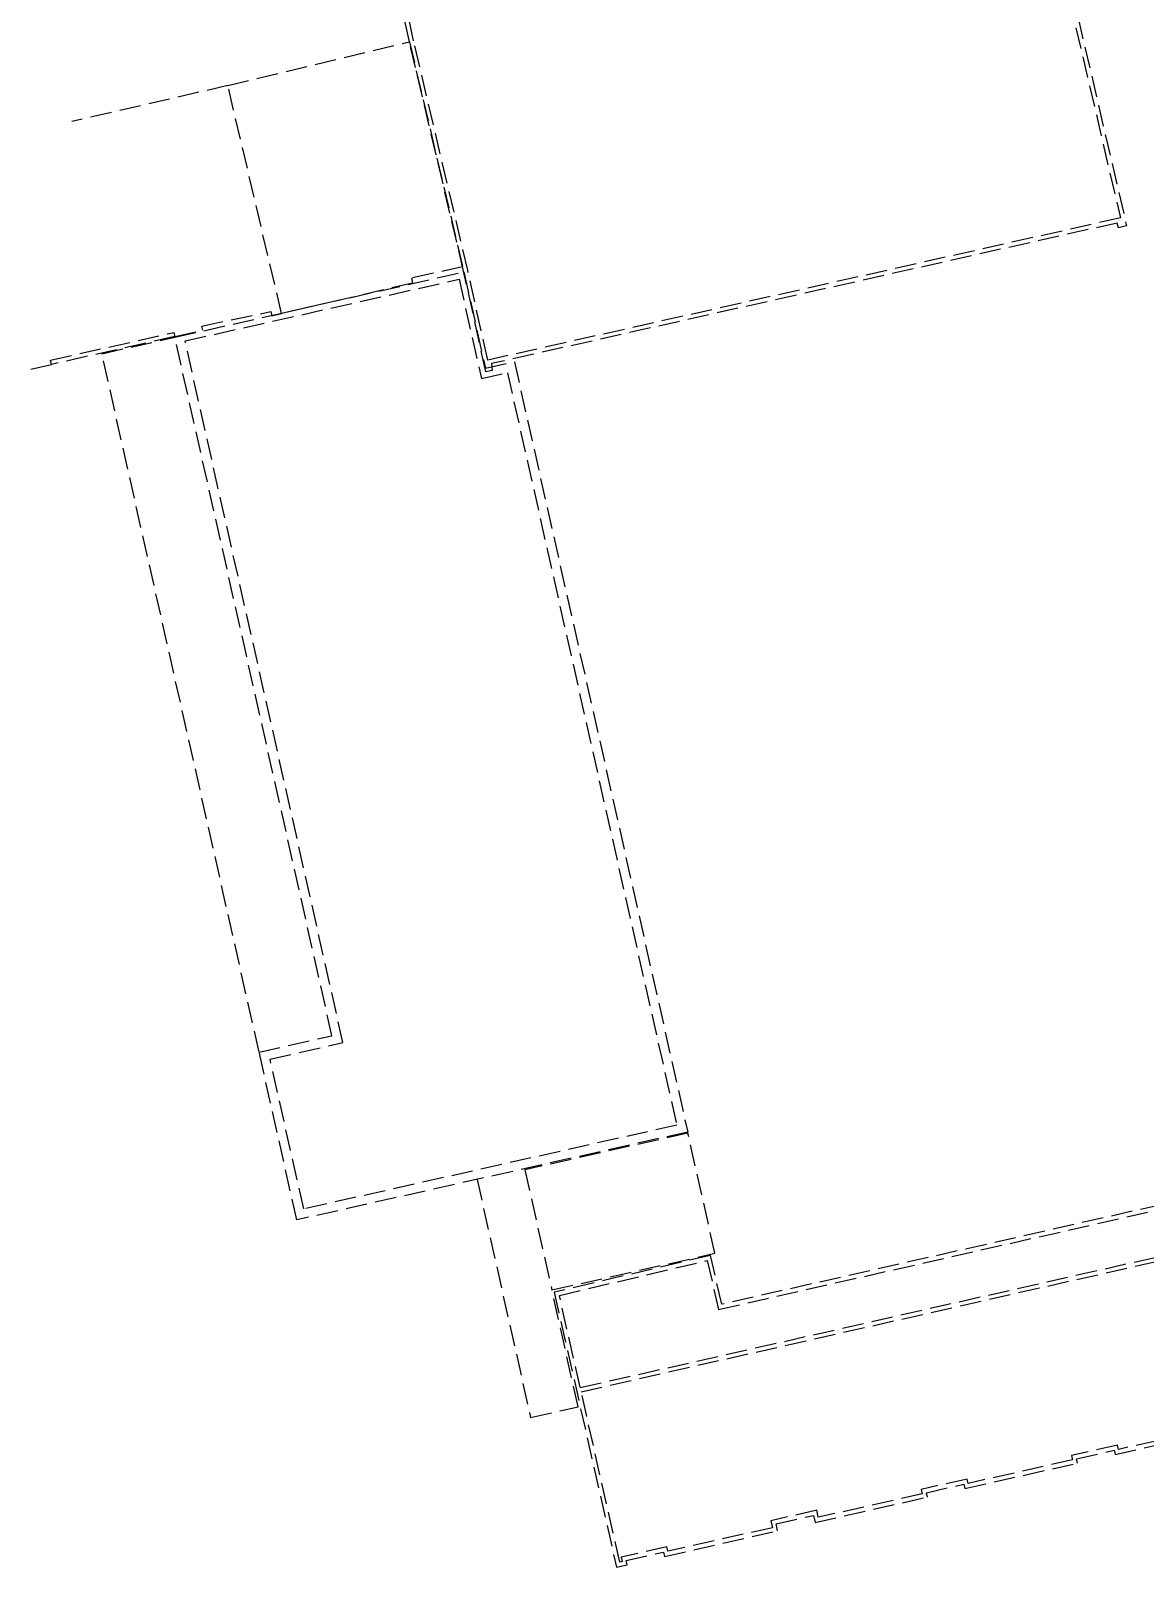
# Model space of a CAD drawing. Header units: metres. Extents: x 596002 to 596090, y 139647 to 139768.
# Drawn here: x 596002.2 to 596054.3, y 139655 to 139727 of the extents above; entities that cross this region are included whole.
import ezdxf

# ---------------------------------------------------------------- set-up
doc = ezdxf.new("R2010")
doc.units = ezdxf.units.M
doc.header["$MEASUREMENT"] = 0
doc.linetypes.add('02', pattern=[0.28, 0.2, -0.08])
doc.layers.add('10-TRACE-CONSTRUC-2', color=91, linetype='Continuous', plot=False)

msp = doc.modelspace()

# ---------------------------------------------------------------- linework, layer by layer
at = {"layer": '10-TRACE-CONSTRUC-2', "linetype": '02', "ltscale": 5}
for p, q in [((596008.912, 139712.626), (596003.138, 139711.322)), ((596027.892, 139663.382), (596087.598, 139676.918)), ((596027.936, 139663.187), (596087.643, 139676.724))]:
    msp.add_line(p, q, dxfattribs=at)
for points in [[(596048.428, 139738.18), (596048.38, 139738.46), (596048.664, 139738.46), (596053.474, 139717.82), (596053.089, 139717.715), (596053.036, 139717.946), (596023.739, 139711.357), (596023.773, 139711.041), (596023.477, 139710.968), (596022.432, 139715.687), (596019.894, 139726.44), (596018.764, 139731.616), (596019.051, 139731.685), (596019.162, 139731.392)], [(596048.564, 139738.006), (596053.183, 139718.184), (596023.559, 139711.522), (596022.627, 139715.732), (596020.089, 139726.484), (596019.067, 139731.165)], [(596022.387, 139715.892), (596019.988, 139715.367), (596020.044, 139715.13), (596013.908, 139713.699), (596011.393, 139724.385), (596019.894, 139726.44), (596022.387, 139715.892)], [(596022.439, 139715.655), (596023.455, 139711.138), (596024.809, 139711.443), (596032.925, 139675.354), (596014.622, 139671.238), (596012.854, 139679.101), (596016.268, 139679.869), (596008.909, 139712.592), (596022.439, 139715.655)], [(596022.217, 139715.308), (596023.264, 139710.654), (596024.483, 139710.929), (596032.411, 139675.679), (596014.947, 139671.752), (596013.367, 139678.776), (596016.782, 139679.544), (596009.388, 139712.423)], [(596034.202, 139669.675), (596032.936, 139675.305), (596025.297, 139673.587), (596026.563, 139667.957)]]:
    msp.add_lwpolyline(points, close=True, dxfattribs=at)
for points in [[(596013.448, 139713.602), (596013.908, 139713.699), (596011.393, 139724.385), (596004.082, 139722.696)], [(596008.912, 139712.626), (596010.219, 139712.923), (596010.178, 139713.119), (596013.407, 139713.798), (596013.448, 139713.602)], [(596003.138, 139711.322), (596003.094, 139711.517), (596008.868, 139712.821), (596008.912, 139712.626)], [(596012.854, 139679.101), (596005.494, 139711.824), (596008.909, 139712.592)], [(596002.162, 139711.102), (596003.138, 139711.322)], [(596072.854, 139675.975), (596034.52, 139667.284), (596033.989, 139669.575), (596026.676, 139667.851)], [(596026.915, 139667.702), (596033.839, 139669.335), (596034.37, 139667.045), (596073.085, 139675.822)], [(596023.061, 139673.136), (596025.57, 139661.979), (596027.795, 139662.48), (596026.563, 139667.957)], [(596026.676, 139667.851), (596029.592, 139654.963), (596030.09, 139655.076), (596030.043, 139655.281), (596031.798, 139655.677), (596031.845, 139655.473), (596037.133, 139656.668), (596037.059, 139656.993), (596038.814, 139657.394), (596038.889, 139657.065), (596044.15, 139658.253), (596044.103, 139658.458), (596045.858, 139658.859), (596045.905, 139658.655), (596051.181, 139659.843), (596051.135, 139660.047), (596052.893, 139660.449), (596052.939, 139660.244), (596063.148, 139662.547)], [(596063.095, 139662.74), (596053.09, 139660.483), (596053.044, 139660.689), (596050.895, 139660.198), (596050.942, 139659.994), (596046.055, 139658.894), (596046.009, 139659.099), (596043.863, 139658.609), (596043.91, 139658.404), (596039.04, 139657.304), (596038.964, 139657.634), (596036.819, 139657.143), (596036.894, 139656.819), (596031.996, 139655.712), (596031.949, 139655.917), (596029.804, 139655.432), (596029.85, 139655.227), (596029.743, 139655.203), (596026.915, 139667.702)]]:
    msp.add_lwpolyline(points, dxfattribs=at)

doc.saveas('drawing.dxf')
